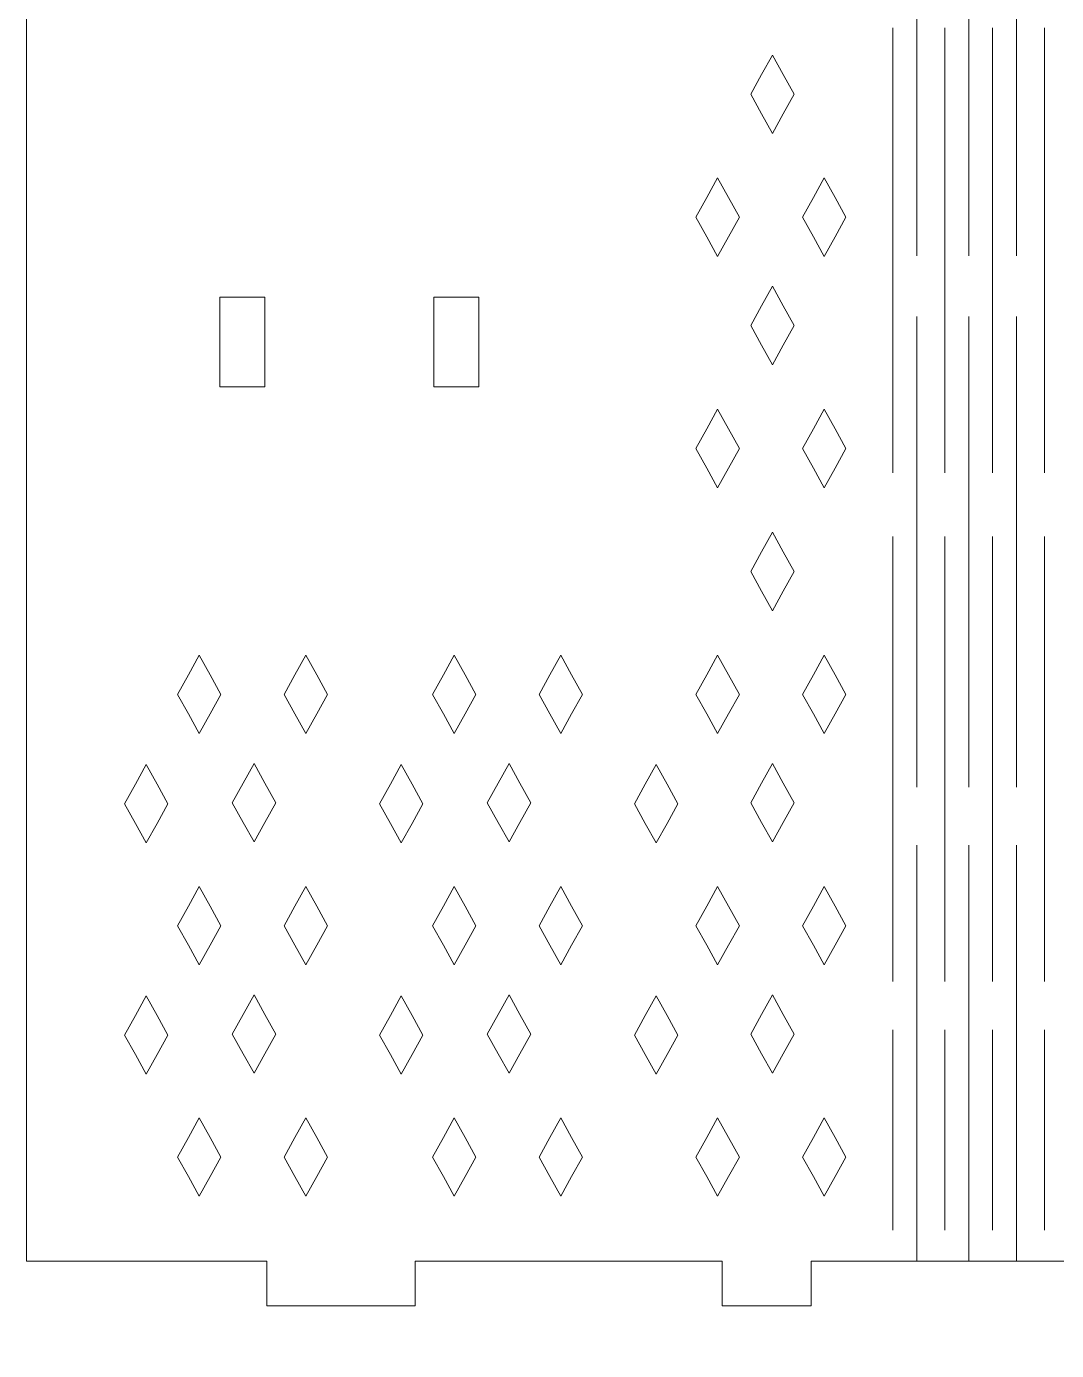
# Model space of a CAD drawing. Header units: centimetres. Extents: x -23.7 to 23.1, y -16.5 to 16.8.
# Drawn here: x 8.37 to 15.31, y -0.03 to 8.9 of the extents above; entities that cross this region are included whole.
import ezdxf

# ---------------------------------------------------------------- set-up
doc = ezdxf.new("R2010")
doc.units = ezdxf.units.CM
doc.header["$MEASUREMENT"] = 0
doc.layers.add('layer 1', color=7, linetype='Continuous')

msp = doc.modelspace()

# ---------------------------------------------------------------- linework, layer by layer
at = {"layer": 'layer 1', "color": 250, "lineweight": 9}
for points, knots in [([(17.56286, 16.07659), (17.56286, 16.07659), (14.06025, 16.07659), (14.06025, 16.07659), (14.06025, 16.07659), (14.06025, 16.07659), (14.06025, 16.07589), (14.06025, 16.07589), (14.06025, 16.07589), (14.06025, 16.07589), (13.65791, 16.07589), (13.65791, 16.07589), (13.65791, 16.07589), (13.65791, 16.07589), (13.65791, 16.37609), (13.65791, 16.37609), (13.65791, 16.37609), (13.65791, 16.37609), (13.05791, 16.37609), (13.05791, 16.37609), (13.05791, 16.37609), (13.05791, 16.37609), (13.05791, 16.07589), (13.05791, 16.07589), (13.05791, 16.07589), (13.05791, 16.07589), (12.60882, 16.07589), (12.60882, 16.07589), (12.60882, 16.07589), (12.60882, 16.07589), (10.98833, 16.07589), (10.98833, 16.07589), (10.98833, 16.07589), (10.98833, 16.07589), (10.98833, 16.37595), (10.98833, 16.37595), (10.98833, 16.37595), (10.98833, 16.37595), (9.98833, 16.37595), (9.98833, 16.37595), (9.98833, 16.37595), (9.98833, 16.37595), (9.98833, 16.07589), (9.98833, 16.07589), (9.98833, 16.07589), (9.98833, 16.07589), (8.36777, 16.07589), (8.36777, 16.07589), (8.36777, 16.07589), (8.36777, 16.07589), (8.36777, 0.5754), (8.36777, 0.5754), (8.36777, 0.5754), (8.36777, 0.5754), (9.98807, 0.5754), (9.98807, 0.5754), (9.98807, 0.5754), (9.98807, 0.5754), (9.98807, 0.2754), (9.98807, 0.2754), (9.98807, 0.2754), (9.98807, 0.2754), (10.98807, 0.2754), (10.98807, 0.2754), (10.98807, 0.2754), (10.98807, 0.2754), (10.98807, 0.5754), (10.98807, 0.5754), (10.98807, 0.5754), (10.98807, 0.5754), (12.60882, 0.5754), (12.60882, 0.5754), (12.60882, 0.5754), (12.60882, 0.5754), (12.60903, 0.57586), (12.60903, 0.57586), (12.60903, 0.57586), (12.60903, 0.57586), (13.05852, 0.57586), (13.05852, 0.57586), (13.05852, 0.57586), (13.05852, 0.57586), (13.05852, 0.27466), (13.05852, 0.27466), (13.05852, 0.27466), (13.05852, 0.27466), (13.65852, 0.27466), (13.65852, 0.27466), (13.65852, 0.27466), (13.65852, 0.27466), (13.65852, 0.57586), (13.65852, 0.57586), (13.65852, 0.57586), (13.65852, 0.57586), (14.06028, 0.57586), (14.06028, 0.57586), (14.06028, 0.57586), (14.06028, 0.57586), (14.10885, 0.57586), (14.10885, 0.57586), (14.10885, 0.57586), (14.10885, 0.57586), (17.61013, 0.57586), (17.61013, 0.57586), (17.61013, 0.57586), (17.61013, 0.57586), (17.61013, 0.57656), (17.61013, 0.57656), (17.61013, 0.57656), (17.61013, 0.57656), (18.01256, 0.57656), (18.01256, 0.57656), (18.01256, 0.57656), (18.01256, 0.57656), (18.01256, 0.27536), (18.01256, 0.27536), (18.01256, 0.27536), (18.01256, 0.27536), (18.01259, 0.27536), (18.01259, 0.27536), (18.01259, 0.27536), (18.01259, 0.27536), (18.01259, -0.0263), (18.01259, -0.0263), (18.01259, -0.0263), (18.01259, -0.0263), (18.61259, -0.0263), (18.61259, -0.0263), (18.61259, -0.0263), (18.61259, -0.0263), (18.61259, 0.36993), (18.61259, 0.36993), (18.61259, 0.36993), (18.61259, 0.36993), (18.61256, 0.36993), (18.61256, 0.36993), (18.61256, 0.36993), (18.61256, 0.36993), (18.61256, 0.57656), (18.61256, 0.57656), (18.61256, 0.57656), (18.61256, 0.57656), (19.06289, 0.57656), (19.06289, 0.57656), (19.06289, 0.57656), (19.06289, 2.12628), (19.06286, 14.57261), (19.06286, 16.07659), (19.06286, 16.07659), (19.06286, 16.07659), (18.61195, 16.07659), (18.61195, 16.07659), (18.61195, 16.07659), (18.61195, 16.07659), (18.61195, 16.26811), (18.61195, 16.26811), (18.61195, 16.26811), (18.61195, 16.26811), (18.61195, 16.37679), (18.61195, 16.37679), (18.61195, 16.37679), (18.61195, 16.37679), (18.61195, 16.67792), (18.61195, 16.67792), (18.61195, 16.67792), (18.61195, 16.67792), (18.01195, 16.67792), (18.01195, 16.67792), (18.01195, 16.67792), (18.01195, 16.67792), (18.01195, 16.37679), (18.01195, 16.37679), (18.01195, 16.37679), (18.01195, 16.37679), (18.01195, 16.26811), (18.01195, 16.26811), (18.01195, 16.26811), (18.01195, 16.26811), (18.01195, 16.07659), (18.01195, 16.07659), (18.01195, 16.07659), (18.01195, 16.07659), (17.6101, 16.07659), (17.6101, 16.07659), (17.6101, 16.07659), (17.6101, 16.07659), (17.56286, 16.07659), (17.56286, 16.07659)], [0, 0, 0, 0, 0.0208333, 0.0208333, 0.0208333, 0.0208333, 0.0416667, 0.0416667, 0.0416667, 0.0416667, 0.0625, 0.0625, 0.0625, 0.0625, 0.0833333, 0.0833333, 0.0833333, 0.0833333, 0.1041667, 0.1041667, 0.1041667, 0.1041667, 0.125, 0.125, 0.125, 0.125, 0.1458333, 0.1458333, 0.1458333, 0.1458333, 0.1666667, 0.1666667, 0.1666667, 0.1666667, 0.1875, 0.1875, 0.1875, 0.1875, 0.2083333, 0.2083333, 0.2083333, 0.2083333, 0.2291667, 0.2291667, 0.2291667, 0.2291667, 0.25, 0.25, 0.25, 0.25, 0.2708333, 0.2708333, 0.2708333, 0.2708333, 0.2916667, 0.2916667, 0.2916667, 0.2916667, 0.3125, 0.3125, 0.3125, 0.3125, 0.3333333, 0.3333333, 0.3333333, 0.3333333, 0.3541667, 0.3541667, 0.3541667, 0.3541667, 0.375, 0.375, 0.375, 0.375, 0.3958333, 0.3958333, 0.3958333, 0.3958333, 0.4166667, 0.4166667, 0.4166667, 0.4166667, 0.4375, 0.4375, 0.4375, 0.4375, 0.4583333, 0.4583333, 0.4583333, 0.4583333, 0.4791667, 0.4791667, 0.4791667, 0.4791667, 0.5, 0.5, 0.5, 0.5, 0.5208333, 0.5208333, 0.5208333, 0.5208333, 0.5416667, 0.5416667, 0.5416667, 0.5416667, 0.5625, 0.5625, 0.5625, 0.5625, 0.5833333, 0.5833333, 0.5833333, 0.5833333, 0.6041667, 0.6041667, 0.6041667, 0.6041667, 0.625, 0.625, 0.625, 0.625, 0.6458333, 0.6458333, 0.6458333, 0.6458333, 0.6666667, 0.6666667, 0.6666667, 0.6666667, 0.6875, 0.6875, 0.6875, 0.6875, 0.7083333, 0.7083333, 0.7083333, 0.7083333, 0.7291667, 0.7291667, 0.7291667, 0.7291667, 0.75, 0.75, 0.75, 0.75, 0.7708333, 0.7708333, 0.7708333, 0.7708333, 0.7916667, 0.7916667, 0.7916667, 0.7916667, 0.8125, 0.8125, 0.8125, 0.8125, 0.8333333, 0.8333333, 0.8333333, 0.8333333, 0.8541667, 0.8541667, 0.8541667, 0.8541667, 0.875, 0.875, 0.875, 0.875, 0.8958333, 0.8958333, 0.8958333, 0.8958333, 0.9166667, 0.9166667, 0.9166667, 0.9166667, 0.9375, 0.9375, 0.9375, 0.9375, 0.9583333, 0.9583333, 0.9583333, 0.9583333, 1, 1, 1, 1]), ([(13.39669, 8.71096), (13.39669, 8.71096), (13.32343, 8.57867), (13.32343, 8.57867), (13.32343, 8.57867), (13.32343, 8.57867), (13.25017, 8.44637), (13.25017, 8.44637), (13.25017, 8.44637), (13.25017, 8.44637), (13.32343, 8.31408), (13.32343, 8.31408), (13.32343, 8.31408), (13.32343, 8.31408), (13.39669, 8.18179), (13.39669, 8.18179), (13.39669, 8.18179), (13.39669, 8.18179), (13.46995, 8.31408), (13.46995, 8.31408), (13.46995, 8.31408), (13.46995, 8.31408), (13.54321, 8.44637), (13.54321, 8.44637), (13.54321, 8.44637), (13.54321, 8.44637), (13.46995, 8.57867), (13.46995, 8.57867), (13.46995, 8.57867), (13.46995, 8.57867), (13.39669, 8.71096), (13.39669, 8.71096)], [0, 0, 0, 0, 0.1111111, 0.1111111, 0.1111111, 0.1111111, 0.2222222, 0.2222222, 0.2222222, 0.2222222, 0.3333333, 0.3333333, 0.3333333, 0.3333333, 0.4444444, 0.4444444, 0.4444444, 0.4444444, 0.5555556, 0.5555556, 0.5555556, 0.5555556, 0.6666667, 0.6666667, 0.6666667, 0.6666667, 0.7777778, 0.7777778, 0.7777778, 0.7777778, 1, 1, 1, 1]), ([(13.02727, 7.88179), (13.02727, 7.88179), (12.95401, 7.7495), (12.95401, 7.7495), (12.95401, 7.7495), (12.95401, 7.7495), (12.88075, 7.6172), (12.88075, 7.6172), (12.88075, 7.6172), (12.88075, 7.6172), (12.95401, 7.48491), (12.95401, 7.48491), (12.95401, 7.48491), (12.95401, 7.48491), (13.02727, 7.35262), (13.02727, 7.35262), (13.02727, 7.35262), (13.02727, 7.35262), (13.10053, 7.48491), (13.10053, 7.48491), (13.10053, 7.48491), (13.10053, 7.48491), (13.17379, 7.6172), (13.17379, 7.6172), (13.17379, 7.6172), (13.17379, 7.6172), (13.10053, 7.7495), (13.10053, 7.7495), (13.10053, 7.7495), (13.10053, 7.7495), (13.02727, 7.88179), (13.02727, 7.88179)], [0, 0, 0, 0, 0.1111111, 0.1111111, 0.1111111, 0.1111111, 0.2222222, 0.2222222, 0.2222222, 0.2222222, 0.3333333, 0.3333333, 0.3333333, 0.3333333, 0.4444444, 0.4444444, 0.4444444, 0.4444444, 0.5555556, 0.5555556, 0.5555556, 0.5555556, 0.6666667, 0.6666667, 0.6666667, 0.6666667, 0.7777778, 0.7777778, 0.7777778, 0.7777778, 1, 1, 1, 1]), ([(13.74561, 7.88179), (13.74561, 7.88179), (13.67235, 7.7495), (13.67235, 7.7495), (13.67235, 7.7495), (13.67235, 7.7495), (13.59909, 7.6172), (13.59909, 7.6172), (13.59909, 7.6172), (13.59909, 7.6172), (13.67235, 7.48491), (13.67235, 7.48491), (13.67235, 7.48491), (13.67235, 7.48491), (13.74561, 7.35262), (13.74561, 7.35262), (13.74561, 7.35262), (13.74561, 7.35262), (13.81887, 7.48491), (13.81887, 7.48491), (13.81887, 7.48491), (13.81887, 7.48491), (13.89213, 7.6172), (13.89213, 7.6172), (13.89213, 7.6172), (13.89213, 7.6172), (13.81887, 7.7495), (13.81887, 7.7495), (13.81887, 7.7495), (13.81887, 7.7495), (13.74561, 7.88179), (13.74561, 7.88179)], [0, 0, 0, 0, 0.1111111, 0.1111111, 0.1111111, 0.1111111, 0.2222222, 0.2222222, 0.2222222, 0.2222222, 0.3333333, 0.3333333, 0.3333333, 0.3333333, 0.4444444, 0.4444444, 0.4444444, 0.4444444, 0.5555556, 0.5555556, 0.5555556, 0.5555556, 0.6666667, 0.6666667, 0.6666667, 0.6666667, 0.7777778, 0.7777778, 0.7777778, 0.7777778, 1, 1, 1, 1]), ([(13.39669, 7.15092), (13.39669, 7.15092), (13.32343, 7.01863), (13.32343, 7.01863), (13.32343, 7.01863), (13.32343, 7.01863), (13.25017, 6.88633), (13.25017, 6.88633), (13.25017, 6.88633), (13.25017, 6.88633), (13.32343, 6.75404), (13.32343, 6.75404), (13.32343, 6.75404), (13.32343, 6.75404), (13.39669, 6.62175), (13.39669, 6.62175), (13.39669, 6.62175), (13.39669, 6.62175), (13.46995, 6.75404), (13.46995, 6.75404), (13.46995, 6.75404), (13.46995, 6.75404), (13.54321, 6.88633), (13.54321, 6.88633), (13.54321, 6.88633), (13.54321, 6.88633), (13.46995, 7.01863), (13.46995, 7.01863), (13.46995, 7.01863), (13.46995, 7.01863), (13.39669, 7.15092), (13.39669, 7.15092)], [0, 0, 0, 0, 0.1111111, 0.1111111, 0.1111111, 0.1111111, 0.2222222, 0.2222222, 0.2222222, 0.2222222, 0.3333333, 0.3333333, 0.3333333, 0.3333333, 0.4444444, 0.4444444, 0.4444444, 0.4444444, 0.5555556, 0.5555556, 0.5555556, 0.5555556, 0.6666667, 0.6666667, 0.6666667, 0.6666667, 0.7777778, 0.7777778, 0.7777778, 0.7777778, 1, 1, 1, 1]), ([(9.67203, 7.07797), (9.67203, 7.07797), (9.97403, 7.07797), (9.97403, 7.07797), (9.97403, 7.07797), (9.97403, 7.07797), (9.97403, 6.47397), (9.97403, 6.47397), (9.97403, 6.47397), (9.97403, 6.47397), (9.67203, 6.47397), (9.67203, 6.47397), (9.67203, 6.47397), (9.67203, 6.47397), (9.67203, 7.07797), (9.67203, 7.07797)], [0, 0, 0, 0, 0.2, 0.2, 0.2, 0.2, 0.4, 0.4, 0.4, 0.4, 0.6, 0.6, 0.6, 0.6, 1, 1, 1, 1]), ([(11.115, 7.07797), (11.115, 7.07797), (11.417, 7.07797), (11.417, 7.07797), (11.417, 7.07797), (11.417, 7.07797), (11.417, 6.47397), (11.417, 6.47397), (11.417, 6.47397), (11.417, 6.47397), (11.115, 6.47397), (11.115, 6.47397), (11.115, 6.47397), (11.115, 6.47397), (11.115, 7.07797), (11.115, 7.07797)], [0, 0, 0, 0, 0.2, 0.2, 0.2, 0.2, 0.4, 0.4, 0.4, 0.4, 0.6, 0.6, 0.6, 0.6, 1, 1, 1, 1]), ([(13.02727, 6.32175), (13.02727, 6.32175), (12.95401, 6.18946), (12.95401, 6.18946), (12.95401, 6.18946), (12.95401, 6.18946), (12.88075, 6.05716), (12.88075, 6.05716), (12.88075, 6.05716), (12.88075, 6.05716), (12.95401, 5.92487), (12.95401, 5.92487), (12.95401, 5.92487), (12.95401, 5.92487), (13.02727, 5.79258), (13.02727, 5.79258), (13.02727, 5.79258), (13.02727, 5.79258), (13.10053, 5.92487), (13.10053, 5.92487), (13.10053, 5.92487), (13.10053, 5.92487), (13.17379, 6.05716), (13.17379, 6.05716), (13.17379, 6.05716), (13.17379, 6.05716), (13.10053, 6.18946), (13.10053, 6.18946), (13.10053, 6.18946), (13.10053, 6.18946), (13.02727, 6.32175), (13.02727, 6.32175)], [0, 0, 0, 0, 0.1111111, 0.1111111, 0.1111111, 0.1111111, 0.2222222, 0.2222222, 0.2222222, 0.2222222, 0.3333333, 0.3333333, 0.3333333, 0.3333333, 0.4444444, 0.4444444, 0.4444444, 0.4444444, 0.5555556, 0.5555556, 0.5555556, 0.5555556, 0.6666667, 0.6666667, 0.6666667, 0.6666667, 0.7777778, 0.7777778, 0.7777778, 0.7777778, 1, 1, 1, 1]), ([(13.74561, 6.32175), (13.74561, 6.32175), (13.67235, 6.18946), (13.67235, 6.18946), (13.67235, 6.18946), (13.67235, 6.18946), (13.59909, 6.05716), (13.59909, 6.05716), (13.59909, 6.05716), (13.59909, 6.05716), (13.67235, 5.92487), (13.67235, 5.92487), (13.67235, 5.92487), (13.67235, 5.92487), (13.74561, 5.79258), (13.74561, 5.79258), (13.74561, 5.79258), (13.74561, 5.79258), (13.81887, 5.92487), (13.81887, 5.92487), (13.81887, 5.92487), (13.81887, 5.92487), (13.89213, 6.05716), (13.89213, 6.05716), (13.89213, 6.05716), (13.89213, 6.05716), (13.81887, 6.18946), (13.81887, 6.18946), (13.81887, 6.18946), (13.81887, 6.18946), (13.74561, 6.32175), (13.74561, 6.32175)], [0, 0, 0, 0, 0.1111111, 0.1111111, 0.1111111, 0.1111111, 0.2222222, 0.2222222, 0.2222222, 0.2222222, 0.3333333, 0.3333333, 0.3333333, 0.3333333, 0.4444444, 0.4444444, 0.4444444, 0.4444444, 0.5555556, 0.5555556, 0.5555556, 0.5555556, 0.6666667, 0.6666667, 0.6666667, 0.6666667, 0.7777778, 0.7777778, 0.7777778, 0.7777778, 1, 1, 1, 1]), ([(13.39669, 5.49258), (13.39669, 5.49258), (13.32343, 5.36029), (13.32343, 5.36029), (13.32343, 5.36029), (13.32343, 5.36029), (13.25017, 5.22799), (13.25017, 5.22799), (13.25017, 5.22799), (13.25017, 5.22799), (13.32343, 5.0957), (13.32343, 5.0957), (13.32343, 5.0957), (13.32343, 5.0957), (13.39669, 4.96341), (13.39669, 4.96341), (13.39669, 4.96341), (13.39669, 4.96341), (13.46995, 5.0957), (13.46995, 5.0957), (13.46995, 5.0957), (13.46995, 5.0957), (13.54321, 5.22799), (13.54321, 5.22799), (13.54321, 5.22799), (13.54321, 5.22799), (13.46995, 5.36029), (13.46995, 5.36029), (13.46995, 5.36029), (13.46995, 5.36029), (13.39669, 5.49258), (13.39669, 5.49258)], [0, 0, 0, 0, 0.1111111, 0.1111111, 0.1111111, 0.1111111, 0.2222222, 0.2222222, 0.2222222, 0.2222222, 0.3333333, 0.3333333, 0.3333333, 0.3333333, 0.4444444, 0.4444444, 0.4444444, 0.4444444, 0.5555556, 0.5555556, 0.5555556, 0.5555556, 0.6666667, 0.6666667, 0.6666667, 0.6666667, 0.7777778, 0.7777778, 0.7777778, 0.7777778, 1, 1, 1, 1]), ([(9.53254, 4.66341), (9.53254, 4.66341), (9.45928, 4.53112), (9.45928, 4.53112), (9.45928, 4.53112), (9.45928, 4.53112), (9.38602, 4.39882), (9.38602, 4.39882), (9.38602, 4.39882), (9.38602, 4.39882), (9.45928, 4.26653), (9.45928, 4.26653), (9.45928, 4.26653), (9.45928, 4.26653), (9.53254, 4.13424), (9.53254, 4.13424), (9.53254, 4.13424), (9.53254, 4.13424), (9.6058, 4.26653), (9.6058, 4.26653), (9.6058, 4.26653), (9.6058, 4.26653), (9.67906, 4.39882), (9.67906, 4.39882), (9.67906, 4.39882), (9.67906, 4.39882), (9.6058, 4.53112), (9.6058, 4.53112), (9.6058, 4.53112), (9.6058, 4.53112), (9.53254, 4.66341), (9.53254, 4.66341)], [0, 0, 0, 0, 0.1111111, 0.1111111, 0.1111111, 0.1111111, 0.2222222, 0.2222222, 0.2222222, 0.2222222, 0.3333333, 0.3333333, 0.3333333, 0.3333333, 0.4444444, 0.4444444, 0.4444444, 0.4444444, 0.5555556, 0.5555556, 0.5555556, 0.5555556, 0.6666667, 0.6666667, 0.6666667, 0.6666667, 0.7777778, 0.7777778, 0.7777778, 0.7777778, 1, 1, 1, 1]), ([(10.25088, 4.66341), (10.25088, 4.66341), (10.17762, 4.53112), (10.17762, 4.53112), (10.17762, 4.53112), (10.17762, 4.53112), (10.10436, 4.39882), (10.10436, 4.39882), (10.10436, 4.39882), (10.10436, 4.39882), (10.17762, 4.26653), (10.17762, 4.26653), (10.17762, 4.26653), (10.17762, 4.26653), (10.25088, 4.13424), (10.25088, 4.13424), (10.25088, 4.13424), (10.25088, 4.13424), (10.32414, 4.26653), (10.32414, 4.26653), (10.32414, 4.26653), (10.32414, 4.26653), (10.3974, 4.39882), (10.3974, 4.39882), (10.3974, 4.39882), (10.3974, 4.39882), (10.32414, 4.53112), (10.32414, 4.53112), (10.32414, 4.53112), (10.32414, 4.53112), (10.25088, 4.66341), (10.25088, 4.66341)], [0, 0, 0, 0, 0.1111111, 0.1111111, 0.1111111, 0.1111111, 0.2222222, 0.2222222, 0.2222222, 0.2222222, 0.3333333, 0.3333333, 0.3333333, 0.3333333, 0.4444444, 0.4444444, 0.4444444, 0.4444444, 0.5555556, 0.5555556, 0.5555556, 0.5555556, 0.6666667, 0.6666667, 0.6666667, 0.6666667, 0.7777778, 0.7777778, 0.7777778, 0.7777778, 1, 1, 1, 1]), ([(11.2514, 4.66341), (11.2514, 4.66341), (11.17814, 4.53112), (11.17814, 4.53112), (11.17814, 4.53112), (11.17814, 4.53112), (11.10488, 4.39882), (11.10488, 4.39882), (11.10488, 4.39882), (11.10488, 4.39882), (11.17814, 4.26653), (11.17814, 4.26653), (11.17814, 4.26653), (11.17814, 4.26653), (11.2514, 4.13424), (11.2514, 4.13424), (11.2514, 4.13424), (11.2514, 4.13424), (11.32466, 4.26653), (11.32466, 4.26653), (11.32466, 4.26653), (11.32466, 4.26653), (11.39792, 4.39882), (11.39792, 4.39882), (11.39792, 4.39882), (11.39792, 4.39882), (11.32466, 4.53112), (11.32466, 4.53112), (11.32466, 4.53112), (11.32466, 4.53112), (11.2514, 4.66341), (11.2514, 4.66341)], [0, 0, 0, 0, 0.1111111, 0.1111111, 0.1111111, 0.1111111, 0.2222222, 0.2222222, 0.2222222, 0.2222222, 0.3333333, 0.3333333, 0.3333333, 0.3333333, 0.4444444, 0.4444444, 0.4444444, 0.4444444, 0.5555556, 0.5555556, 0.5555556, 0.5555556, 0.6666667, 0.6666667, 0.6666667, 0.6666667, 0.7777778, 0.7777778, 0.7777778, 0.7777778, 1, 1, 1, 1]), ([(11.96974, 4.66341), (11.96974, 4.66341), (11.89648, 4.53112), (11.89648, 4.53112), (11.89648, 4.53112), (11.89648, 4.53112), (11.82322, 4.39882), (11.82322, 4.39882), (11.82322, 4.39882), (11.82322, 4.39882), (11.89648, 4.26653), (11.89648, 4.26653), (11.89648, 4.26653), (11.89648, 4.26653), (11.96974, 4.13424), (11.96974, 4.13424), (11.96974, 4.13424), (11.96974, 4.13424), (12.043, 4.26653), (12.043, 4.26653), (12.043, 4.26653), (12.043, 4.26653), (12.11626, 4.39882), (12.11626, 4.39882), (12.11626, 4.39882), (12.11626, 4.39882), (12.043, 4.53112), (12.043, 4.53112), (12.043, 4.53112), (12.043, 4.53112), (11.96974, 4.66341), (11.96974, 4.66341)], [0, 0, 0, 0, 0.1111111, 0.1111111, 0.1111111, 0.1111111, 0.2222222, 0.2222222, 0.2222222, 0.2222222, 0.3333333, 0.3333333, 0.3333333, 0.3333333, 0.4444444, 0.4444444, 0.4444444, 0.4444444, 0.5555556, 0.5555556, 0.5555556, 0.5555556, 0.6666667, 0.6666667, 0.6666667, 0.6666667, 0.7777778, 0.7777778, 0.7777778, 0.7777778, 1, 1, 1, 1]), ([(13.02727, 4.66341), (13.02727, 4.66341), (12.95401, 4.53112), (12.95401, 4.53112), (12.95401, 4.53112), (12.95401, 4.53112), (12.88075, 4.39882), (12.88075, 4.39882), (12.88075, 4.39882), (12.88075, 4.39882), (12.95401, 4.26653), (12.95401, 4.26653), (12.95401, 4.26653), (12.95401, 4.26653), (13.02727, 4.13424), (13.02727, 4.13424), (13.02727, 4.13424), (13.02727, 4.13424), (13.10053, 4.26653), (13.10053, 4.26653), (13.10053, 4.26653), (13.10053, 4.26653), (13.17379, 4.39882), (13.17379, 4.39882), (13.17379, 4.39882), (13.17379, 4.39882), (13.10053, 4.53112), (13.10053, 4.53112), (13.10053, 4.53112), (13.10053, 4.53112), (13.02727, 4.66341), (13.02727, 4.66341)], [0, 0, 0, 0, 0.1111111, 0.1111111, 0.1111111, 0.1111111, 0.2222222, 0.2222222, 0.2222222, 0.2222222, 0.3333333, 0.3333333, 0.3333333, 0.3333333, 0.4444444, 0.4444444, 0.4444444, 0.4444444, 0.5555556, 0.5555556, 0.5555556, 0.5555556, 0.6666667, 0.6666667, 0.6666667, 0.6666667, 0.7777778, 0.7777778, 0.7777778, 0.7777778, 1, 1, 1, 1]), ([(13.74561, 4.66341), (13.74561, 4.66341), (13.67235, 4.53112), (13.67235, 4.53112), (13.67235, 4.53112), (13.67235, 4.53112), (13.59909, 4.39882), (13.59909, 4.39882), (13.59909, 4.39882), (13.59909, 4.39882), (13.67235, 4.26653), (13.67235, 4.26653), (13.67235, 4.26653), (13.67235, 4.26653), (13.74561, 4.13424), (13.74561, 4.13424), (13.74561, 4.13424), (13.74561, 4.13424), (13.81887, 4.26653), (13.81887, 4.26653), (13.81887, 4.26653), (13.81887, 4.26653), (13.89213, 4.39882), (13.89213, 4.39882), (13.89213, 4.39882), (13.89213, 4.39882), (13.81887, 4.53112), (13.81887, 4.53112), (13.81887, 4.53112), (13.81887, 4.53112), (13.74561, 4.66341), (13.74561, 4.66341)], [0, 0, 0, 0, 0.1111111, 0.1111111, 0.1111111, 0.1111111, 0.2222222, 0.2222222, 0.2222222, 0.2222222, 0.3333333, 0.3333333, 0.3333333, 0.3333333, 0.4444444, 0.4444444, 0.4444444, 0.4444444, 0.5555556, 0.5555556, 0.5555556, 0.5555556, 0.6666667, 0.6666667, 0.6666667, 0.6666667, 0.7777778, 0.7777778, 0.7777778, 0.7777778, 1, 1, 1, 1]), ([(9.90196, 3.93254), (9.90196, 3.93254), (9.8287, 3.80025), (9.8287, 3.80025), (9.8287, 3.80025), (9.8287, 3.80025), (9.75544, 3.66795), (9.75544, 3.66795), (9.75544, 3.66795), (9.75544, 3.66795), (9.8287, 3.53566), (9.8287, 3.53566), (9.8287, 3.53566), (9.8287, 3.53566), (9.90196, 3.40337), (9.90196, 3.40337), (9.90196, 3.40337), (9.90196, 3.40337), (9.97522, 3.53566), (9.97522, 3.53566), (9.97522, 3.53566), (9.97522, 3.53566), (10.04848, 3.66795), (10.04848, 3.66795), (10.04848, 3.66795), (10.04848, 3.66795), (9.97522, 3.80025), (9.97522, 3.80025), (9.97522, 3.80025), (9.97522, 3.80025), (9.90196, 3.93254), (9.90196, 3.93254)], [0, 0, 0, 0, 0.1111111, 0.1111111, 0.1111111, 0.1111111, 0.2222222, 0.2222222, 0.2222222, 0.2222222, 0.3333333, 0.3333333, 0.3333333, 0.3333333, 0.4444444, 0.4444444, 0.4444444, 0.4444444, 0.5555556, 0.5555556, 0.5555556, 0.5555556, 0.6666667, 0.6666667, 0.6666667, 0.6666667, 0.7777778, 0.7777778, 0.7777778, 0.7777778, 1, 1, 1, 1]), ([(11.62082, 3.93254), (11.62082, 3.93254), (11.54756, 3.80025), (11.54756, 3.80025), (11.54756, 3.80025), (11.54756, 3.80025), (11.4743, 3.66795), (11.4743, 3.66795), (11.4743, 3.66795), (11.4743, 3.66795), (11.54756, 3.53566), (11.54756, 3.53566), (11.54756, 3.53566), (11.54756, 3.53566), (11.62082, 3.40337), (11.62082, 3.40337), (11.62082, 3.40337), (11.62082, 3.40337), (11.69408, 3.53566), (11.69408, 3.53566), (11.69408, 3.53566), (11.69408, 3.53566), (11.76734, 3.66795), (11.76734, 3.66795), (11.76734, 3.66795), (11.76734, 3.66795), (11.69408, 3.80025), (11.69408, 3.80025), (11.69408, 3.80025), (11.69408, 3.80025), (11.62082, 3.93254), (11.62082, 3.93254)], [0, 0, 0, 0, 0.1111111, 0.1111111, 0.1111111, 0.1111111, 0.2222222, 0.2222222, 0.2222222, 0.2222222, 0.3333333, 0.3333333, 0.3333333, 0.3333333, 0.4444444, 0.4444444, 0.4444444, 0.4444444, 0.5555556, 0.5555556, 0.5555556, 0.5555556, 0.6666667, 0.6666667, 0.6666667, 0.6666667, 0.7777778, 0.7777778, 0.7777778, 0.7777778, 1, 1, 1, 1]), ([(13.39669, 3.93254), (13.39669, 3.93254), (13.32343, 3.80025), (13.32343, 3.80025), (13.32343, 3.80025), (13.32343, 3.80025), (13.25017, 3.66795), (13.25017, 3.66795), (13.25017, 3.66795), (13.25017, 3.66795), (13.32343, 3.53566), (13.32343, 3.53566), (13.32343, 3.53566), (13.32343, 3.53566), (13.39669, 3.40337), (13.39669, 3.40337), (13.39669, 3.40337), (13.39669, 3.40337), (13.46995, 3.53566), (13.46995, 3.53566), (13.46995, 3.53566), (13.46995, 3.53566), (13.54321, 3.66795), (13.54321, 3.66795), (13.54321, 3.66795), (13.54321, 3.66795), (13.46995, 3.80025), (13.46995, 3.80025), (13.46995, 3.80025), (13.46995, 3.80025), (13.39669, 3.93254), (13.39669, 3.93254)], [0, 0, 0, 0, 0.1111111, 0.1111111, 0.1111111, 0.1111111, 0.2222222, 0.2222222, 0.2222222, 0.2222222, 0.3333333, 0.3333333, 0.3333333, 0.3333333, 0.4444444, 0.4444444, 0.4444444, 0.4444444, 0.5555556, 0.5555556, 0.5555556, 0.5555556, 0.6666667, 0.6666667, 0.6666667, 0.6666667, 0.7777778, 0.7777778, 0.7777778, 0.7777778, 1, 1, 1, 1]), ([(9.17506, 3.92593), (9.17506, 3.92593), (9.1018, 3.79364), (9.1018, 3.79364), (9.1018, 3.79364), (9.1018, 3.79364), (9.02854, 3.66134), (9.02854, 3.66134), (9.02854, 3.66134), (9.02854, 3.66134), (9.1018, 3.52905), (9.1018, 3.52905), (9.1018, 3.52905), (9.1018, 3.52905), (9.17506, 3.39676), (9.17506, 3.39676), (9.17506, 3.39676), (9.17506, 3.39676), (9.24832, 3.52905), (9.24832, 3.52905), (9.24832, 3.52905), (9.24832, 3.52905), (9.32158, 3.66134), (9.32158, 3.66134), (9.32158, 3.66134), (9.32158, 3.66134), (9.24832, 3.79364), (9.24832, 3.79364), (9.24832, 3.79364), (9.24832, 3.79364), (9.17506, 3.92593), (9.17506, 3.92593)], [0, 0, 0, 0, 0.1111111, 0.1111111, 0.1111111, 0.1111111, 0.2222222, 0.2222222, 0.2222222, 0.2222222, 0.3333333, 0.3333333, 0.3333333, 0.3333333, 0.4444444, 0.4444444, 0.4444444, 0.4444444, 0.5555556, 0.5555556, 0.5555556, 0.5555556, 0.6666667, 0.6666667, 0.6666667, 0.6666667, 0.7777778, 0.7777778, 0.7777778, 0.7777778, 1, 1, 1, 1]), ([(10.89392, 3.92593), (10.89392, 3.92593), (10.82066, 3.79364), (10.82066, 3.79364), (10.82066, 3.79364), (10.82066, 3.79364), (10.7474, 3.66134), (10.7474, 3.66134), (10.7474, 3.66134), (10.7474, 3.66134), (10.82066, 3.52905), (10.82066, 3.52905), (10.82066, 3.52905), (10.82066, 3.52905), (10.89392, 3.39676), (10.89392, 3.39676), (10.89392, 3.39676), (10.89392, 3.39676), (10.96718, 3.52905), (10.96718, 3.52905), (10.96718, 3.52905), (10.96718, 3.52905), (11.04044, 3.66134), (11.04044, 3.66134), (11.04044, 3.66134), (11.04044, 3.66134), (10.96718, 3.79364), (10.96718, 3.79364), (10.96718, 3.79364), (10.96718, 3.79364), (10.89392, 3.92593), (10.89392, 3.92593)], [0, 0, 0, 0, 0.1111111, 0.1111111, 0.1111111, 0.1111111, 0.2222222, 0.2222222, 0.2222222, 0.2222222, 0.3333333, 0.3333333, 0.3333333, 0.3333333, 0.4444444, 0.4444444, 0.4444444, 0.4444444, 0.5555556, 0.5555556, 0.5555556, 0.5555556, 0.6666667, 0.6666667, 0.6666667, 0.6666667, 0.7777778, 0.7777778, 0.7777778, 0.7777778, 1, 1, 1, 1]), ([(12.61278, 3.92593), (12.61278, 3.92593), (12.53952, 3.79364), (12.53952, 3.79364), (12.53952, 3.79364), (12.53952, 3.79364), (12.46626, 3.66134), (12.46626, 3.66134), (12.46626, 3.66134), (12.46626, 3.66134), (12.53952, 3.52905), (12.53952, 3.52905), (12.53952, 3.52905), (12.53952, 3.52905), (12.61278, 3.39676), (12.61278, 3.39676), (12.61278, 3.39676), (12.61278, 3.39676), (12.68604, 3.52905), (12.68604, 3.52905), (12.68604, 3.52905), (12.68604, 3.52905), (12.7593, 3.66134), (12.7593, 3.66134), (12.7593, 3.66134), (12.7593, 3.66134), (12.68604, 3.79364), (12.68604, 3.79364), (12.68604, 3.79364), (12.68604, 3.79364), (12.61278, 3.92593), (12.61278, 3.92593)], [0, 0, 0, 0, 0.1111111, 0.1111111, 0.1111111, 0.1111111, 0.2222222, 0.2222222, 0.2222222, 0.2222222, 0.3333333, 0.3333333, 0.3333333, 0.3333333, 0.4444444, 0.4444444, 0.4444444, 0.4444444, 0.5555556, 0.5555556, 0.5555556, 0.5555556, 0.6666667, 0.6666667, 0.6666667, 0.6666667, 0.7777778, 0.7777778, 0.7777778, 0.7777778, 1, 1, 1, 1]), ([(9.53254, 3.10337), (9.53254, 3.10337), (9.45928, 2.97108), (9.45928, 2.97108), (9.45928, 2.97108), (9.45928, 2.97108), (9.38602, 2.83878), (9.38602, 2.83878), (9.38602, 2.83878), (9.38602, 2.83878), (9.45928, 2.70649), (9.45928, 2.70649), (9.45928, 2.70649), (9.45928, 2.70649), (9.53254, 2.5742), (9.53254, 2.5742), (9.53254, 2.5742), (9.53254, 2.5742), (9.6058, 2.70649), (9.6058, 2.70649), (9.6058, 2.70649), (9.6058, 2.70649), (9.67906, 2.83878), (9.67906, 2.83878), (9.67906, 2.83878), (9.67906, 2.83878), (9.6058, 2.97108), (9.6058, 2.97108), (9.6058, 2.97108), (9.6058, 2.97108), (9.53254, 3.10337), (9.53254, 3.10337)], [0, 0, 0, 0, 0.1111111, 0.1111111, 0.1111111, 0.1111111, 0.2222222, 0.2222222, 0.2222222, 0.2222222, 0.3333333, 0.3333333, 0.3333333, 0.3333333, 0.4444444, 0.4444444, 0.4444444, 0.4444444, 0.5555556, 0.5555556, 0.5555556, 0.5555556, 0.6666667, 0.6666667, 0.6666667, 0.6666667, 0.7777778, 0.7777778, 0.7777778, 0.7777778, 1, 1, 1, 1]), ([(10.25088, 3.10337), (10.25088, 3.10337), (10.17762, 2.97108), (10.17762, 2.97108), (10.17762, 2.97108), (10.17762, 2.97108), (10.10436, 2.83878), (10.10436, 2.83878), (10.10436, 2.83878), (10.10436, 2.83878), (10.17762, 2.70649), (10.17762, 2.70649), (10.17762, 2.70649), (10.17762, 2.70649), (10.25088, 2.5742), (10.25088, 2.5742), (10.25088, 2.5742), (10.25088, 2.5742), (10.32414, 2.70649), (10.32414, 2.70649), (10.32414, 2.70649), (10.32414, 2.70649), (10.3974, 2.83878), (10.3974, 2.83878), (10.3974, 2.83878), (10.3974, 2.83878), (10.32414, 2.97108), (10.32414, 2.97108), (10.32414, 2.97108), (10.32414, 2.97108), (10.25088, 3.10337), (10.25088, 3.10337)], [0, 0, 0, 0, 0.1111111, 0.1111111, 0.1111111, 0.1111111, 0.2222222, 0.2222222, 0.2222222, 0.2222222, 0.3333333, 0.3333333, 0.3333333, 0.3333333, 0.4444444, 0.4444444, 0.4444444, 0.4444444, 0.5555556, 0.5555556, 0.5555556, 0.5555556, 0.6666667, 0.6666667, 0.6666667, 0.6666667, 0.7777778, 0.7777778, 0.7777778, 0.7777778, 1, 1, 1, 1]), ([(11.2514, 3.10337), (11.2514, 3.10337), (11.17814, 2.97108), (11.17814, 2.97108), (11.17814, 2.97108), (11.17814, 2.97108), (11.10488, 2.83878), (11.10488, 2.83878), (11.10488, 2.83878), (11.10488, 2.83878), (11.17814, 2.70649), (11.17814, 2.70649), (11.17814, 2.70649), (11.17814, 2.70649), (11.2514, 2.5742), (11.2514, 2.5742), (11.2514, 2.5742), (11.2514, 2.5742), (11.32466, 2.70649), (11.32466, 2.70649), (11.32466, 2.70649), (11.32466, 2.70649), (11.39792, 2.83878), (11.39792, 2.83878), (11.39792, 2.83878), (11.39792, 2.83878), (11.32466, 2.97108), (11.32466, 2.97108), (11.32466, 2.97108), (11.32466, 2.97108), (11.2514, 3.10337), (11.2514, 3.10337)], [0, 0, 0, 0, 0.1111111, 0.1111111, 0.1111111, 0.1111111, 0.2222222, 0.2222222, 0.2222222, 0.2222222, 0.3333333, 0.3333333, 0.3333333, 0.3333333, 0.4444444, 0.4444444, 0.4444444, 0.4444444, 0.5555556, 0.5555556, 0.5555556, 0.5555556, 0.6666667, 0.6666667, 0.6666667, 0.6666667, 0.7777778, 0.7777778, 0.7777778, 0.7777778, 1, 1, 1, 1]), ([(11.96974, 3.10337), (11.96974, 3.10337), (11.89648, 2.97108), (11.89648, 2.97108), (11.89648, 2.97108), (11.89648, 2.97108), (11.82322, 2.83878), (11.82322, 2.83878), (11.82322, 2.83878), (11.82322, 2.83878), (11.89648, 2.70649), (11.89648, 2.70649), (11.89648, 2.70649), (11.89648, 2.70649), (11.96974, 2.5742), (11.96974, 2.5742), (11.96974, 2.5742), (11.96974, 2.5742), (12.043, 2.70649), (12.043, 2.70649), (12.043, 2.70649), (12.043, 2.70649), (12.11626, 2.83878), (12.11626, 2.83878), (12.11626, 2.83878), (12.11626, 2.83878), (12.043, 2.97108), (12.043, 2.97108), (12.043, 2.97108), (12.043, 2.97108), (11.96974, 3.10337), (11.96974, 3.10337)], [0, 0, 0, 0, 0.1111111, 0.1111111, 0.1111111, 0.1111111, 0.2222222, 0.2222222, 0.2222222, 0.2222222, 0.3333333, 0.3333333, 0.3333333, 0.3333333, 0.4444444, 0.4444444, 0.4444444, 0.4444444, 0.5555556, 0.5555556, 0.5555556, 0.5555556, 0.6666667, 0.6666667, 0.6666667, 0.6666667, 0.7777778, 0.7777778, 0.7777778, 0.7777778, 1, 1, 1, 1]), ([(13.02727, 3.10337), (13.02727, 3.10337), (12.95401, 2.97108), (12.95401, 2.97108), (12.95401, 2.97108), (12.95401, 2.97108), (12.88075, 2.83878), (12.88075, 2.83878), (12.88075, 2.83878), (12.88075, 2.83878), (12.95401, 2.70649), (12.95401, 2.70649), (12.95401, 2.70649), (12.95401, 2.70649), (13.02727, 2.5742), (13.02727, 2.5742), (13.02727, 2.5742), (13.02727, 2.5742), (13.10053, 2.70649), (13.10053, 2.70649), (13.10053, 2.70649), (13.10053, 2.70649), (13.17379, 2.83878), (13.17379, 2.83878), (13.17379, 2.83878), (13.17379, 2.83878), (13.10053, 2.97108), (13.10053, 2.97108), (13.10053, 2.97108), (13.10053, 2.97108), (13.02727, 3.10337), (13.02727, 3.10337)], [0, 0, 0, 0, 0.1111111, 0.1111111, 0.1111111, 0.1111111, 0.2222222, 0.2222222, 0.2222222, 0.2222222, 0.3333333, 0.3333333, 0.3333333, 0.3333333, 0.4444444, 0.4444444, 0.4444444, 0.4444444, 0.5555556, 0.5555556, 0.5555556, 0.5555556, 0.6666667, 0.6666667, 0.6666667, 0.6666667, 0.7777778, 0.7777778, 0.7777778, 0.7777778, 1, 1, 1, 1]), ([(13.74561, 3.10337), (13.74561, 3.10337), (13.67235, 2.97108), (13.67235, 2.97108), (13.67235, 2.97108), (13.67235, 2.97108), (13.59909, 2.83878), (13.59909, 2.83878), (13.59909, 2.83878), (13.59909, 2.83878), (13.67235, 2.70649), (13.67235, 2.70649), (13.67235, 2.70649), (13.67235, 2.70649), (13.74561, 2.5742), (13.74561, 2.5742), (13.74561, 2.5742), (13.74561, 2.5742), (13.81887, 2.70649), (13.81887, 2.70649), (13.81887, 2.70649), (13.81887, 2.70649), (13.89213, 2.83878), (13.89213, 2.83878), (13.89213, 2.83878), (13.89213, 2.83878), (13.81887, 2.97108), (13.81887, 2.97108), (13.81887, 2.97108), (13.81887, 2.97108), (13.74561, 3.10337), (13.74561, 3.10337)], [0, 0, 0, 0, 0.1111111, 0.1111111, 0.1111111, 0.1111111, 0.2222222, 0.2222222, 0.2222222, 0.2222222, 0.3333333, 0.3333333, 0.3333333, 0.3333333, 0.4444444, 0.4444444, 0.4444444, 0.4444444, 0.5555556, 0.5555556, 0.5555556, 0.5555556, 0.6666667, 0.6666667, 0.6666667, 0.6666667, 0.7777778, 0.7777778, 0.7777778, 0.7777778, 1, 1, 1, 1]), ([(9.17506, 2.36589), (9.17506, 2.36589), (9.1018, 2.2336), (9.1018, 2.2336), (9.1018, 2.2336), (9.1018, 2.2336), (9.02854, 2.1013), (9.02854, 2.1013), (9.02854, 2.1013), (9.02854, 2.1013), (9.1018, 1.96901), (9.1018, 1.96901), (9.1018, 1.96901), (9.1018, 1.96901), (9.17506, 1.83672), (9.17506, 1.83672), (9.17506, 1.83672), (9.17506, 1.83672), (9.24832, 1.96901), (9.24832, 1.96901), (9.24832, 1.96901), (9.24832, 1.96901), (9.32158, 2.1013), (9.32158, 2.1013), (9.32158, 2.1013), (9.32158, 2.1013), (9.24832, 2.2336), (9.24832, 2.2336), (9.24832, 2.2336), (9.24832, 2.2336), (9.17506, 2.36589), (9.17506, 2.36589)], [0, 0, 0, 0, 0.1111111, 0.1111111, 0.1111111, 0.1111111, 0.2222222, 0.2222222, 0.2222222, 0.2222222, 0.3333333, 0.3333333, 0.3333333, 0.3333333, 0.4444444, 0.4444444, 0.4444444, 0.4444444, 0.5555556, 0.5555556, 0.5555556, 0.5555556, 0.6666667, 0.6666667, 0.6666667, 0.6666667, 0.7777778, 0.7777778, 0.7777778, 0.7777778, 1, 1, 1, 1]), ([(9.90196, 2.3725), (9.90196, 2.3725), (9.8287, 2.24021), (9.8287, 2.24021), (9.8287, 2.24021), (9.8287, 2.24021), (9.75544, 2.10791), (9.75544, 2.10791), (9.75544, 2.10791), (9.75544, 2.10791), (9.8287, 1.97562), (9.8287, 1.97562), (9.8287, 1.97562), (9.8287, 1.97562), (9.90196, 1.84333), (9.90196, 1.84333), (9.90196, 1.84333), (9.90196, 1.84333), (9.97522, 1.97562), (9.97522, 1.97562), (9.97522, 1.97562), (9.97522, 1.97562), (10.04848, 2.10791), (10.04848, 2.10791), (10.04848, 2.10791), (10.04848, 2.10791), (9.97522, 2.24021), (9.97522, 2.24021), (9.97522, 2.24021), (9.97522, 2.24021), (9.90196, 2.3725), (9.90196, 2.3725)], [0, 0, 0, 0, 0.1111111, 0.1111111, 0.1111111, 0.1111111, 0.2222222, 0.2222222, 0.2222222, 0.2222222, 0.3333333, 0.3333333, 0.3333333, 0.3333333, 0.4444444, 0.4444444, 0.4444444, 0.4444444, 0.5555556, 0.5555556, 0.5555556, 0.5555556, 0.6666667, 0.6666667, 0.6666667, 0.6666667, 0.7777778, 0.7777778, 0.7777778, 0.7777778, 1, 1, 1, 1]), ([(10.89392, 2.36589), (10.89392, 2.36589), (10.82066, 2.2336), (10.82066, 2.2336), (10.82066, 2.2336), (10.82066, 2.2336), (10.7474, 2.1013), (10.7474, 2.1013), (10.7474, 2.1013), (10.7474, 2.1013), (10.82066, 1.96901), (10.82066, 1.96901), (10.82066, 1.96901), (10.82066, 1.96901), (10.89392, 1.83672), (10.89392, 1.83672), (10.89392, 1.83672), (10.89392, 1.83672), (10.96718, 1.96901), (10.96718, 1.96901), (10.96718, 1.96901), (10.96718, 1.96901), (11.04044, 2.1013), (11.04044, 2.1013), (11.04044, 2.1013), (11.04044, 2.1013), (10.96718, 2.2336), (10.96718, 2.2336), (10.96718, 2.2336), (10.96718, 2.2336), (10.89392, 2.36589), (10.89392, 2.36589)], [0, 0, 0, 0, 0.1111111, 0.1111111, 0.1111111, 0.1111111, 0.2222222, 0.2222222, 0.2222222, 0.2222222, 0.3333333, 0.3333333, 0.3333333, 0.3333333, 0.4444444, 0.4444444, 0.4444444, 0.4444444, 0.5555556, 0.5555556, 0.5555556, 0.5555556, 0.6666667, 0.6666667, 0.6666667, 0.6666667, 0.7777778, 0.7777778, 0.7777778, 0.7777778, 1, 1, 1, 1]), ([(11.62082, 2.3725), (11.62082, 2.3725), (11.54756, 2.24021), (11.54756, 2.24021), (11.54756, 2.24021), (11.54756, 2.24021), (11.4743, 2.10791), (11.4743, 2.10791), (11.4743, 2.10791), (11.4743, 2.10791), (11.54756, 1.97562), (11.54756, 1.97562), (11.54756, 1.97562), (11.54756, 1.97562), (11.62082, 1.84333), (11.62082, 1.84333), (11.62082, 1.84333), (11.62082, 1.84333), (11.69408, 1.97562), (11.69408, 1.97562), (11.69408, 1.97562), (11.69408, 1.97562), (11.76734, 2.10791), (11.76734, 2.10791), (11.76734, 2.10791), (11.76734, 2.10791), (11.69408, 2.24021), (11.69408, 2.24021), (11.69408, 2.24021), (11.69408, 2.24021), (11.62082, 2.3725), (11.62082, 2.3725)], [0, 0, 0, 0, 0.1111111, 0.1111111, 0.1111111, 0.1111111, 0.2222222, 0.2222222, 0.2222222, 0.2222222, 0.3333333, 0.3333333, 0.3333333, 0.3333333, 0.4444444, 0.4444444, 0.4444444, 0.4444444, 0.5555556, 0.5555556, 0.5555556, 0.5555556, 0.6666667, 0.6666667, 0.6666667, 0.6666667, 0.7777778, 0.7777778, 0.7777778, 0.7777778, 1, 1, 1, 1]), ([(12.61278, 2.36589), (12.61278, 2.36589), (12.53952, 2.2336), (12.53952, 2.2336), (12.53952, 2.2336), (12.53952, 2.2336), (12.46626, 2.1013), (12.46626, 2.1013), (12.46626, 2.1013), (12.46626, 2.1013), (12.53952, 1.96901), (12.53952, 1.96901), (12.53952, 1.96901), (12.53952, 1.96901), (12.61278, 1.83672), (12.61278, 1.83672), (12.61278, 1.83672), (12.61278, 1.83672), (12.68604, 1.96901), (12.68604, 1.96901), (12.68604, 1.96901), (12.68604, 1.96901), (12.7593, 2.1013), (12.7593, 2.1013), (12.7593, 2.1013), (12.7593, 2.1013), (12.68604, 2.2336), (12.68604, 2.2336), (12.68604, 2.2336), (12.68604, 2.2336), (12.61278, 2.36589), (12.61278, 2.36589)], [0, 0, 0, 0, 0.1111111, 0.1111111, 0.1111111, 0.1111111, 0.2222222, 0.2222222, 0.2222222, 0.2222222, 0.3333333, 0.3333333, 0.3333333, 0.3333333, 0.4444444, 0.4444444, 0.4444444, 0.4444444, 0.5555556, 0.5555556, 0.5555556, 0.5555556, 0.6666667, 0.6666667, 0.6666667, 0.6666667, 0.7777778, 0.7777778, 0.7777778, 0.7777778, 1, 1, 1, 1]), ([(13.39669, 2.3725), (13.39669, 2.3725), (13.32343, 2.24021), (13.32343, 2.24021), (13.32343, 2.24021), (13.32343, 2.24021), (13.25017, 2.10791), (13.25017, 2.10791), (13.25017, 2.10791), (13.25017, 2.10791), (13.32343, 1.97562), (13.32343, 1.97562), (13.32343, 1.97562), (13.32343, 1.97562), (13.39669, 1.84333), (13.39669, 1.84333), (13.39669, 1.84333), (13.39669, 1.84333), (13.46995, 1.97562), (13.46995, 1.97562), (13.46995, 1.97562), (13.46995, 1.97562), (13.54321, 2.10791), (13.54321, 2.10791), (13.54321, 2.10791), (13.54321, 2.10791), (13.46995, 2.24021), (13.46995, 2.24021), (13.46995, 2.24021), (13.46995, 2.24021), (13.39669, 2.3725), (13.39669, 2.3725)], [0, 0, 0, 0, 0.1111111, 0.1111111, 0.1111111, 0.1111111, 0.2222222, 0.2222222, 0.2222222, 0.2222222, 0.3333333, 0.3333333, 0.3333333, 0.3333333, 0.4444444, 0.4444444, 0.4444444, 0.4444444, 0.5555556, 0.5555556, 0.5555556, 0.5555556, 0.6666667, 0.6666667, 0.6666667, 0.6666667, 0.7777778, 0.7777778, 0.7777778, 0.7777778, 1, 1, 1, 1]), ([(9.53254, 1.54333), (9.53254, 1.54333), (9.45928, 1.41104), (9.45928, 1.41104), (9.45928, 1.41104), (9.45928, 1.41104), (9.38602, 1.27874), (9.38602, 1.27874), (9.38602, 1.27874), (9.38602, 1.27874), (9.45928, 1.14645), (9.45928, 1.14645), (9.45928, 1.14645), (9.45928, 1.14645), (9.53254, 1.01416), (9.53254, 1.01416), (9.53254, 1.01416), (9.53254, 1.01416), (9.6058, 1.14645), (9.6058, 1.14645), (9.6058, 1.14645), (9.6058, 1.14645), (9.67906, 1.27874), (9.67906, 1.27874), (9.67906, 1.27874), (9.67906, 1.27874), (9.6058, 1.41104), (9.6058, 1.41104), (9.6058, 1.41104), (9.6058, 1.41104), (9.53254, 1.54333), (9.53254, 1.54333)], [0, 0, 0, 0, 0.1111111, 0.1111111, 0.1111111, 0.1111111, 0.2222222, 0.2222222, 0.2222222, 0.2222222, 0.3333333, 0.3333333, 0.3333333, 0.3333333, 0.4444444, 0.4444444, 0.4444444, 0.4444444, 0.5555556, 0.5555556, 0.5555556, 0.5555556, 0.6666667, 0.6666667, 0.6666667, 0.6666667, 0.7777778, 0.7777778, 0.7777778, 0.7777778, 1, 1, 1, 1]), ([(10.25088, 1.54333), (10.25088, 1.54333), (10.17762, 1.41104), (10.17762, 1.41104), (10.17762, 1.41104), (10.17762, 1.41104), (10.10436, 1.27874), (10.10436, 1.27874), (10.10436, 1.27874), (10.10436, 1.27874), (10.17762, 1.14645), (10.17762, 1.14645), (10.17762, 1.14645), (10.17762, 1.14645), (10.25088, 1.01416), (10.25088, 1.01416), (10.25088, 1.01416), (10.25088, 1.01416), (10.32414, 1.14645), (10.32414, 1.14645), (10.32414, 1.14645), (10.32414, 1.14645), (10.3974, 1.27874), (10.3974, 1.27874), (10.3974, 1.27874), (10.3974, 1.27874), (10.32414, 1.41104), (10.32414, 1.41104), (10.32414, 1.41104), (10.32414, 1.41104), (10.25088, 1.54333), (10.25088, 1.54333)], [0, 0, 0, 0, 0.1111111, 0.1111111, 0.1111111, 0.1111111, 0.2222222, 0.2222222, 0.2222222, 0.2222222, 0.3333333, 0.3333333, 0.3333333, 0.3333333, 0.4444444, 0.4444444, 0.4444444, 0.4444444, 0.5555556, 0.5555556, 0.5555556, 0.5555556, 0.6666667, 0.6666667, 0.6666667, 0.6666667, 0.7777778, 0.7777778, 0.7777778, 0.7777778, 1, 1, 1, 1]), ([(11.2514, 1.54333), (11.2514, 1.54333), (11.17814, 1.41104), (11.17814, 1.41104), (11.17814, 1.41104), (11.17814, 1.41104), (11.10488, 1.27874), (11.10488, 1.27874), (11.10488, 1.27874), (11.10488, 1.27874), (11.17814, 1.14645), (11.17814, 1.14645), (11.17814, 1.14645), (11.17814, 1.14645), (11.2514, 1.01416), (11.2514, 1.01416), (11.2514, 1.01416), (11.2514, 1.01416), (11.32466, 1.14645), (11.32466, 1.14645), (11.32466, 1.14645), (11.32466, 1.14645), (11.39792, 1.27874), (11.39792, 1.27874), (11.39792, 1.27874), (11.39792, 1.27874), (11.32466, 1.41104), (11.32466, 1.41104), (11.32466, 1.41104), (11.32466, 1.41104), (11.2514, 1.54333), (11.2514, 1.54333)], [0, 0, 0, 0, 0.1111111, 0.1111111, 0.1111111, 0.1111111, 0.2222222, 0.2222222, 0.2222222, 0.2222222, 0.3333333, 0.3333333, 0.3333333, 0.3333333, 0.4444444, 0.4444444, 0.4444444, 0.4444444, 0.5555556, 0.5555556, 0.5555556, 0.5555556, 0.6666667, 0.6666667, 0.6666667, 0.6666667, 0.7777778, 0.7777778, 0.7777778, 0.7777778, 1, 1, 1, 1]), ([(11.96974, 1.54333), (11.96974, 1.54333), (11.89648, 1.41104), (11.89648, 1.41104), (11.89648, 1.41104), (11.89648, 1.41104), (11.82322, 1.27874), (11.82322, 1.27874), (11.82322, 1.27874), (11.82322, 1.27874), (11.89648, 1.14645), (11.89648, 1.14645), (11.89648, 1.14645), (11.89648, 1.14645), (11.96974, 1.01416), (11.96974, 1.01416), (11.96974, 1.01416), (11.96974, 1.01416), (12.043, 1.14645), (12.043, 1.14645), (12.043, 1.14645), (12.043, 1.14645), (12.11626, 1.27874), (12.11626, 1.27874), (12.11626, 1.27874), (12.11626, 1.27874), (12.043, 1.41104), (12.043, 1.41104), (12.043, 1.41104), (12.043, 1.41104), (11.96974, 1.54333), (11.96974, 1.54333)], [0, 0, 0, 0, 0.1111111, 0.1111111, 0.1111111, 0.1111111, 0.2222222, 0.2222222, 0.2222222, 0.2222222, 0.3333333, 0.3333333, 0.3333333, 0.3333333, 0.4444444, 0.4444444, 0.4444444, 0.4444444, 0.5555556, 0.5555556, 0.5555556, 0.5555556, 0.6666667, 0.6666667, 0.6666667, 0.6666667, 0.7777778, 0.7777778, 0.7777778, 0.7777778, 1, 1, 1, 1]), ([(13.02727, 1.54333), (13.02727, 1.54333), (12.95401, 1.41104), (12.95401, 1.41104), (12.95401, 1.41104), (12.95401, 1.41104), (12.88075, 1.27874), (12.88075, 1.27874), (12.88075, 1.27874), (12.88075, 1.27874), (12.95401, 1.14645), (12.95401, 1.14645), (12.95401, 1.14645), (12.95401, 1.14645), (13.02727, 1.01416), (13.02727, 1.01416), (13.02727, 1.01416), (13.02727, 1.01416), (13.10053, 1.14645), (13.10053, 1.14645), (13.10053, 1.14645), (13.10053, 1.14645), (13.17379, 1.27874), (13.17379, 1.27874), (13.17379, 1.27874), (13.17379, 1.27874), (13.10053, 1.41104), (13.10053, 1.41104), (13.10053, 1.41104), (13.10053, 1.41104), (13.02727, 1.54333), (13.02727, 1.54333)], [0, 0, 0, 0, 0.1111111, 0.1111111, 0.1111111, 0.1111111, 0.2222222, 0.2222222, 0.2222222, 0.2222222, 0.3333333, 0.3333333, 0.3333333, 0.3333333, 0.4444444, 0.4444444, 0.4444444, 0.4444444, 0.5555556, 0.5555556, 0.5555556, 0.5555556, 0.6666667, 0.6666667, 0.6666667, 0.6666667, 0.7777778, 0.7777778, 0.7777778, 0.7777778, 1, 1, 1, 1]), ([(13.74561, 1.54333), (13.74561, 1.54333), (13.67235, 1.41104), (13.67235, 1.41104), (13.67235, 1.41104), (13.67235, 1.41104), (13.59909, 1.27874), (13.59909, 1.27874), (13.59909, 1.27874), (13.59909, 1.27874), (13.67235, 1.14645), (13.67235, 1.14645), (13.67235, 1.14645), (13.67235, 1.14645), (13.74561, 1.01416), (13.74561, 1.01416), (13.74561, 1.01416), (13.74561, 1.01416), (13.81887, 1.14645), (13.81887, 1.14645), (13.81887, 1.14645), (13.81887, 1.14645), (13.89213, 1.27874), (13.89213, 1.27874), (13.89213, 1.27874), (13.89213, 1.27874), (13.81887, 1.41104), (13.81887, 1.41104), (13.81887, 1.41104), (13.81887, 1.41104), (13.74561, 1.54333), (13.74561, 1.54333)], [0, 0, 0, 0, 0.1111111, 0.1111111, 0.1111111, 0.1111111, 0.2222222, 0.2222222, 0.2222222, 0.2222222, 0.3333333, 0.3333333, 0.3333333, 0.3333333, 0.4444444, 0.4444444, 0.4444444, 0.4444444, 0.5555556, 0.5555556, 0.5555556, 0.5555556, 0.6666667, 0.6666667, 0.6666667, 0.6666667, 0.7777778, 0.7777778, 0.7777778, 0.7777778, 1, 1, 1, 1])]:
    msp.add_open_spline(points, degree=3, knots=knots, dxfattribs=at)
for points in [[(14.36921, 10.53165), (14.36921, 10.53165), (14.36921, 7.35697), (14.36921, 7.35697)], [(14.72019, 10.53165), (14.72019, 10.53165), (14.72019, 7.35692), (14.72019, 7.35692)], [(15.04113, 10.53165), (15.04113, 10.53165), (15.04113, 7.35697), (15.04113, 7.35697)], [(14.20828, 8.89395), (14.20828, 8.89395), (14.20828, 5.89375), (14.20828, 5.89375)], [(14.55934, 8.89395), (14.55934, 8.89395), (14.55934, 5.89375), (14.55934, 5.89375)], [(14.8802, 8.89395), (14.8802, 8.89395), (14.8802, 5.89375), (14.8802, 5.89375)], [(15.23126, 8.89395), (15.23126, 8.89395), (15.23126, 5.89375), (15.23126, 5.89375)], [(14.36921, 6.94692), (14.36921, 6.94692), (14.36921, 3.77224), (14.36921, 3.77224)], [(14.72019, 6.94692), (14.72019, 6.94692), (14.72019, 3.77219), (14.72019, 3.77219)], [(15.04113, 6.94692), (15.04113, 6.94692), (15.04113, 3.77224), (15.04113, 3.77224)], [(14.20828, 5.46374), (14.20828, 5.46374), (14.20828, 2.46354), (14.20828, 2.46354)], [(14.55934, 5.46374), (14.55934, 5.46374), (14.55934, 2.46354), (14.55934, 2.46354)], [(14.8802, 5.46374), (14.8802, 5.46374), (14.8802, 2.46354), (14.8802, 2.46354)], [(15.23126, 5.46374), (15.23126, 5.46374), (15.23126, 2.46354), (15.23126, 2.46354)], [(14.36921, 3.38219), (14.36921, 3.38219), (14.36921, 0.5759), (14.36921, 0.5759)], [(14.72019, 3.38219), (14.72019, 3.38219), (14.72019, 0.57586), (14.72019, 0.57586)], [(15.04113, 3.38219), (15.04113, 3.38219), (15.04113, 0.5759), (15.04113, 0.5759)], [(14.20828, 2.13587), (14.20828, 2.13587), (14.20828, 0.78648), (14.20828, 0.78648)], [(14.55934, 2.13587), (14.55934, 2.13587), (14.55934, 0.78648), (14.55934, 0.78648)], [(14.8802, 2.13587), (14.8802, 2.13587), (14.8802, 0.78648), (14.8802, 0.78648)], [(15.23126, 2.13587), (15.23126, 2.13587), (15.23126, 0.78648), (15.23126, 0.78648)]]:
    msp.add_open_spline(points, degree=3, dxfattribs=at)

doc.saveas('drawing.dxf')
